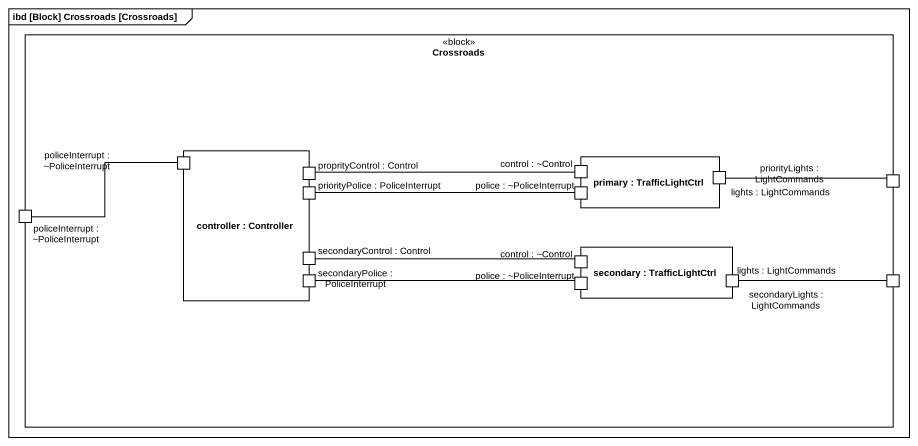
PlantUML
@startuml
mainframe ibd [Block] Crossroads [Crossroads]
rectangle Crossroads <<block>> {
  rectangle "controller : Controller" as controller {
    port "policeInterrupt : ~PoliceInterrupt" as policeInterrupt
    port "proprityControl : Control" as proprityControl_Control
    port "priorityPolice : PoliceInterrupt" as priorityPolice
    port "secondaryPolice : PoliceInterrupt" as secondaryPolice
    port "secondaryControl : Control" as secondaryControl_Control
  }
  rectangle "primary : TrafficLightCtrl" as primary {
    port "control : ~Control" as control_Control
    port "police : ~PoliceInterrupt" as police_PoliceInterrupt
    port "lights : LightCommands" as lights_LightCommands
  }
  port "priorityLights : LightCommands" as priorityLights_LightCommands
  port "policeInterrupt : ~PoliceInterrupt" as policeInterrupt_2
  rectangle "secondary : TrafficLightCtrl" as secondary {
    port "control : ~Control" as control_Control_2
    port "police : ~PoliceInterrupt" as police_PoliceInterrupt_2
    port "lights : LightCommands" as lights_LightCommands_2
  }
  port "secondaryLights : LightCommands" as secondaryLights
}
proprityControl_Control -right- control_Control
priorityPolice -right- police_PoliceInterrupt
lights_LightCommands -right- priorityLights_LightCommands
policeInterrupt_2 -right- policeInterrupt
secondaryPolice -right- police_PoliceInterrupt_2
secondaryControl_Control -right- control_Control_2
lights_LightCommands_2 -right- secondaryLights
@enduml
